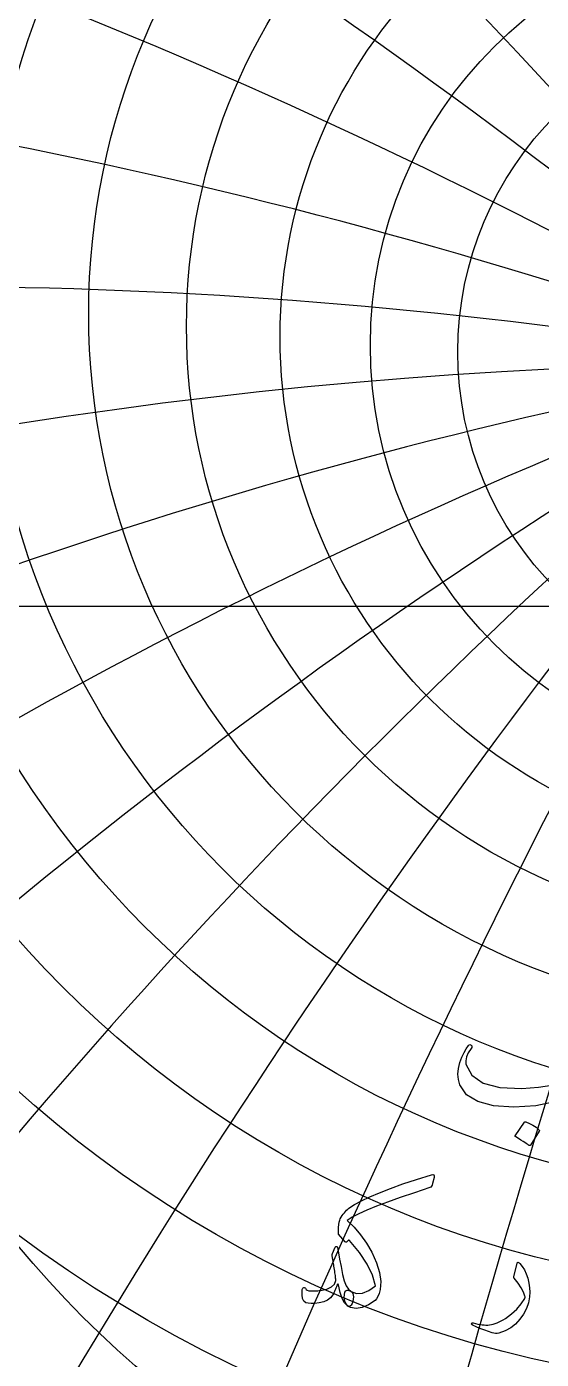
# Model space of a CAD drawing. Header units: millimetres. Extents: x -55 to 55, y -55 to 56.
# Drawn here: x -17.64 to -5.79, y -17.35 to 13.35 of the extents above; entities that cross this region are included whole.
import ezdxf

# ---------------------------------------------------------------- set-up
doc = ezdxf.new("R2010")
doc.units = ezdxf.units.MM
for name, color, linetype in [('ENGRAVE', 7, 'Continuous'), ('ENGRAVE_FINE', 8, 'Continuous'), ('TEXT', 5, 'Continuous')]:
    doc.layers.add(name, color=color, linetype=linetype)

msp = doc.modelspace()

# ---------------------------------------------------------------- linework, layer by layer
at = {"layer": 'ENGRAVE'}
msp.add_lwpolyline([(-54, 0), (54, 0)], dxfattribs=at)
for centre, radius in [((0, 0), 54), ((0, 11.4852), 37.1669), ((0, 10.3479), 33.303), ((0, 9.4248), 29.8329), ((0, 0), 35.3478), ((0, 8.6686), 26.6792), ((0, 8.0447), 23.7826), ((0, 7.5277), 21.0964), ((0, 7.0982), 18.5835), ((0, 0), 23.1383), ((0, 6.7419), 16.2133), ((0, 6.4473), 13.9607), ((0, 6.206), 11.8046), ((0, 6.0113), 9.7265), ((0, 5.8581), 7.7106)]:
    msp.add_circle(centre, radius, dxfattribs=at)
msp.add_arc((0, -108.7894), 114.388, 72, 108, dxfattribs=at)
msp.add_arc((0, -108.7894), 114.388, 72, 108, dxfattribs=at)
at = {"layer": 'ENGRAVE_FINE'}
for centre, radius, start, end in [((-648.7264, -108.7894), 658.7341, 7.2741385, 13.7327429), ((-648.7264, -108.7894), 658.7341, 7.2741385, 13.7327429), ((-314.2784, -108.7894), 334.4481, 14.600687, 27.283105), ((-314.2784, -108.7894), 334.4481, 14.600687, 27.283105), ((314.2784, -108.7894), 334.4481, 152.716895, 165.399313), ((314.2784, -108.7894), 334.4481, 152.716895, 165.399313), ((-198.1258, -108.7894), 228.7759, 22.032702, 40.487991), ((-198.1258, -108.7894), 228.7759, 22.032702, 40.487991), ((198.1258, -108.7894), 228.7759, 139.512009, 157.967298), ((198.1258, -108.7894), 228.7759, 139.512009, 157.967298), ((-136.3223, -108.7894), 177.9561, 29.62447, 53.218263), ((-136.3223, -108.7894), 177.9561, 29.62447, 53.218263), ((136.3223, -108.7894), 177.9561, 126.781737, 150.37553), ((136.3223, -108.7894), 177.9561, 126.781737, 150.37553), ((-95.9829, -108.7894), 149.3229, 37.431974, 65.38611), ((-95.9829, -108.7894), 149.3229, 37.431974, 65.38611), ((95.9829, -108.7894), 149.3229, 114.61389, 142.568026), ((95.9829, -108.7894), 149.3229, 114.61389, 142.568026), ((-66.0419, -108.7894), 132.0839, 45.513129, 76.945134), ((-66.0419, -108.7894), 132.0839, 45.513129, 76.945134), ((66.0419, -108.7894), 132.0839, 103.054866, 134.486871), ((66.0419, -108.7894), 132.0839, 103.054866, 134.486871), ((-41.6338, -108.7894), 121.7291, 53.927662, 87.885106), ((-41.6338, -108.7894), 121.7291, 53.927662, 87.885106), ((41.6338, -108.7894), 121.7291, 92.114894, 126.072338), ((41.6338, -108.7894), 121.7291, 92.114894, 126.072338), ((-20.1697, -108.7894), 116.1526, 62.736443, 98.224064), ((-20.1697, -108.7894), 116.1526, 62.736443, 98.224064), ((20.1697, -108.7894), 116.1526, 81.775936, 117.263557), ((20.1697, -108.7894), 116.1526, 81.775936, 117.263557)]:
    msp.add_arc(centre, radius, start, end, dxfattribs=at)
at = {"layer": 'TEXT'}
msp.add_lwpolyline([(-5.4461, -11.4129), (-5.9155, -11.5087), (-6.4212, -11.5406), (-6.8885, -11.5087), (-7.2515, -11.4129), (-7.5102, -11.2532), (-7.6645, -11.0297), (-7.6996, -10.9048), (-7.7114, -10.7774), (-7.6996, -10.6472), (-7.6645, -10.5144), (-7.6171, -10.391), (-7.5687, -10.2845), (-7.5192, -10.1951), (-7.4686, -10.1227), (-7.4686, -10.1227), (-7.4535, -10.1062), (-7.4378, -10.0993), (-7.4215, -10.1019), (-7.4048, -10.1142), (-7.392, -10.1301), (-7.3877, -10.1482), (-7.392, -10.1685), (-7.4048, -10.1908), (-7.4697, -10.2914), (-7.5112, -10.3846), (-7.5293, -10.4703), (-7.524, -10.5485), (-7.3907, -10.8056), (-7.1312, -10.985), (-6.7456, -11.0866), (-6.2338, -11.1106), (-5.854, -11.0826), (-5.4897, -11.0243)], dxfattribs=at)
for points in [[(-6.1785, -11.8898), (-6.1731, -11.8845), (-6.1657, -11.8813), (-6.1561, -11.8802), (-6.1444, -11.8813), (-6.0616, -11.9148), (-5.9836, -11.9558), (-5.9105, -12.0042), (-5.8421, -12.0601), (-5.8354, -12.0686), (-5.8325, -12.0771), (-5.8333, -12.0857), (-5.8378, -12.0942), (-6.0379, -12.4178), (-6.0454, -12.4255), (-6.055, -12.4274), (-6.0667, -12.4234), (-6.0805, -12.4135), (-6.0925, -12.405), (-6.1114, -12.3922), (-6.1372, -12.3752), (-6.1699, -12.3539), (-6.2101, -12.3284), (-6.2583, -12.2986), (-6.3144, -12.2645), (-6.3786, -12.2262), (-6.3871, -12.2198), (-6.3914, -12.2134), (-6.3914, -12.207), (-6.3871, -12.2006)], [(-8.3176, -13.097), (-8.2853, -13.0912), (-8.2649, -13.0993), (-8.2565, -13.1215), (-8.2601, -13.1576), (-8.2952, -13.2981), (-8.306, -13.3341), (-8.3192, -13.362), (-8.3348, -13.382), (-8.3527, -13.394), (-8.7124, -13.5118), (-9.0377, -13.6227), (-9.3288, -13.7266), (-9.5854, -13.8235), (-9.8074, -13.9138), (-9.9942, -13.9979), (-10.1459, -14.0759), (-10.2625, -14.1476), (-10.0988, -14.3073), (-9.9495, -14.483), (-9.8146, -14.6746), (-9.694, -14.8821), (-9.5838, -15.1241), (-9.5152, -15.3484), (-9.488, -15.5552), (-9.5024, -15.7444), (-9.524, -15.8294), (-9.5503, -15.8993), (-9.5814, -15.954), (-9.6174, -15.9935), (-9.7667, -16.0957), (-9.9112, -16.1564), (-10.0509, -16.1755), (-10.1858, -16.1532), (-10.2437, -16.1232), (-10.2864, -16.0749), (-10.314, -16.0083), (-10.3263, -15.9232), (-10.3257, -15.8554), (-10.3144, -15.8051), (-10.2922, -15.7723), (-10.2593, -15.7572), (-10.2427, -15.758), (-10.2217, -15.7636), (-10.1964, -15.7739), (-10.1667, -15.7891), (-10.0441, -15.831), (-9.9096, -15.8226), (-9.7631, -15.764), (-9.6046, -15.655), (-9.6745, -15.4137), (-9.7978, -15.1592), (-9.9746, -14.8915), (-10.205, -14.6107), (-10.2116, -14.6061), (-10.2186, -14.6051), (-10.2259, -14.6077), (-10.2337, -14.6139), (-10.2689, -14.6426), (-10.277, -14.6484), (-10.2856, -14.6498), (-10.2946, -14.6468), (-10.304, -14.6394), (-10.4573, -14.467), (-10.4609, -14.4538), (-10.4621, -14.4239), (-10.4609, -14.3772), (-10.4573, -14.3137), (-10.4513, -14.2462), (-10.4429, -14.1907), (-10.4321, -14.1472), (-10.419, -14.1157), (-10.3963, -14.0756), (-10.373, -14.0382), (-10.3492, -14.0037), (-10.3247, -13.972), (-10.2997, -13.9428), (-10.274, -13.9161), (-10.2478, -13.8917), (-10.221, -13.8698), (-10.0906, -13.7851), (-9.9295, -13.6969), (-9.7377, -13.6054), (-9.5152, -13.5105), (-9.2619, -13.4122), (-8.9779, -13.3105), (-8.6631, -13.2054), (-8.3176, -13.097)], [(-10.2561, -16.1149), (-10.3182, -16.0502), (-10.3734, -15.9488), (-10.4219, -15.8107), (-10.4637, -15.6358), (-10.4694, -15.6167), (-10.4772, -15.6135), (-10.487, -15.6262), (-10.4988, -15.655), (-10.5087, -15.682), (-10.5191, -15.7089), (-10.5302, -15.7355), (-10.5419, -15.762), (-10.554, -15.7882), (-10.5663, -15.8143), (-10.5787, -15.8401), (-10.5914, -15.8658), (-10.6445, -15.936), (-10.7144, -15.9903), (-10.801, -16.0286), (-10.9044, -16.051), (-11.005, -16.0614), (-11.0896, -16.0638), (-11.1583, -16.0582), (-11.211, -16.0446), (-11.2581, -16.0115), (-11.2876, -15.9504), (-11.2996, -15.8614), (-11.294, -15.7444), (-11.2896, -15.7246), (-11.2828, -15.7101), (-11.2736, -15.7007), (-11.262, -15.6965), (-11.2489, -15.6963), (-11.2381, -15.6989), (-11.2297, -15.7043), (-11.2237, -15.7125), (-11.2056, -15.7378), (-11.1798, -15.7564), (-11.1465, -15.7682), (-11.1056, -15.7731), (-11.0823, -15.7743), (-11.0573, -15.7747), (-11.0304, -15.7743), (-11.0018, -15.7731), (-10.9715, -15.7711), (-10.9399, -15.7684), (-10.9069, -15.7648), (-10.8724, -15.7604), (-10.7295, -15.7296), (-10.6233, -15.6821), (-10.5539, -15.6179), (-10.5211, -15.5368), (-10.5228, -15.5195), (-10.5247, -15.4993), (-10.5268, -15.4763), (-10.5291, -15.4506), (-10.532, -15.4219), (-10.5359, -15.3899), (-10.5408, -15.3548), (-10.5467, -15.3165), (-10.5529, -15.2774), (-10.5587, -15.2402), (-10.5641, -15.2048), (-10.569, -15.1712), (-10.574, -15.1393), (-10.5794, -15.1093), (-10.5852, -15.081), (-10.5914, -15.0546), (-10.6004, -15.0037), (-10.605, -14.9628), (-10.6052, -14.9318), (-10.601, -14.9109), (-10.5339, -14.764), (-10.5285, -14.757), (-10.5219, -14.752), (-10.5142, -14.749), (-10.5052, -14.748), (-10.4964, -14.7496), (-10.4892, -14.7544), (-10.4836, -14.7624), (-10.4796, -14.7736), (-10.4593, -14.8985), (-10.4333, -15.0434), (-10.4018, -15.2083), (-10.3647, -15.3931), (-10.3271, -15.5388), (-10.2816, -15.6534), (-10.2281, -15.7368), (-10.1667, -15.7891), (-10.1443, -15.8075), (-10.1283, -15.8338), (-10.1188, -15.8682), (-10.1156, -15.9105), (-10.119, -15.9668), (-10.1291, -16.0175), (-10.1461, -16.0626), (-10.1699, -16.1021), (-10.1872, -16.1208), (-10.2074, -16.1292), (-10.2303, -16.1272), (-10.2561, -16.1149)], [(-6.344, -15.1312), (-6.3422, -15.1255), (-6.34, -15.1209), (-6.3374, -15.1175), (-6.3344, -15.1153), (-6.3254, -15.1145), (-6.3144, -15.1185), (-6.3015, -15.1272), (-6.2865, -15.1408), (-6.2282, -15.2101), (-6.1779, -15.2901), (-6.1356, -15.3809), (-6.1013, -15.4825), (-6.0745, -15.5919), (-6.0582, -15.6997), (-6.0522, -15.8059), (-6.0566, -15.9105), (-6.0849, -16.0482), (-6.1316, -16.1803), (-6.1967, -16.3069), (-6.2801, -16.4278), (-6.3799, -16.5374), (-6.4941, -16.6266), (-6.6226, -16.6955), (-6.7655, -16.744), (-6.8039, -16.7522), (-6.8422, -16.7544), (-6.8805, -16.7506), (-6.9188, -16.7408), (-7.0071, -16.71), (-7.0869, -16.6813), (-7.158, -16.6549), (-7.2206, -16.6306), (-7.2744, -16.6086), (-7.3192, -16.5887), (-7.355, -16.571), (-7.3819, -16.5556), (-7.3875, -16.5508), (-7.3915, -16.546), (-7.3939, -16.5412), (-7.3947, -16.5364), (-7.3941, -16.5302), (-7.3923, -16.5244), (-7.3893, -16.519), (-7.3851, -16.514), (-7.3797, -16.5103), (-7.3731, -16.5085), (-7.3653, -16.5087), (-7.3563, -16.5109), (-7.3016, -16.5255), (-7.2494, -16.5376), (-7.1995, -16.5471), (-7.152, -16.554), (-7.1064, -16.5583), (-7.0625, -16.56), (-7.0202, -16.5591), (-6.9795, -16.5556), (-6.9389, -16.5491), (-6.8969, -16.5392), (-6.8535, -16.5259), (-6.8086, -16.5093), (-6.7624, -16.489), (-6.7148, -16.4649), (-6.6658, -16.4371), (-6.6154, -16.4055), (-6.4739, -16.3037), (-6.3528, -16.1931), (-6.252, -16.0737), (-6.1715, -15.9456), (-6.1663, -15.9352), (-6.1635, -15.9232), (-6.1631, -15.9097), (-6.1651, -15.8945), (-6.1987, -15.8049), (-6.2514, -15.7053), (-6.3232, -15.5957), (-6.4142, -15.4761), (-6.4182, -15.4686), (-6.4206, -15.4618), (-6.4214, -15.4558), (-6.4206, -15.4506)]]:
    msp.add_lwpolyline(points, close=True, dxfattribs=at)

doc.saveas('drawing.dxf')
